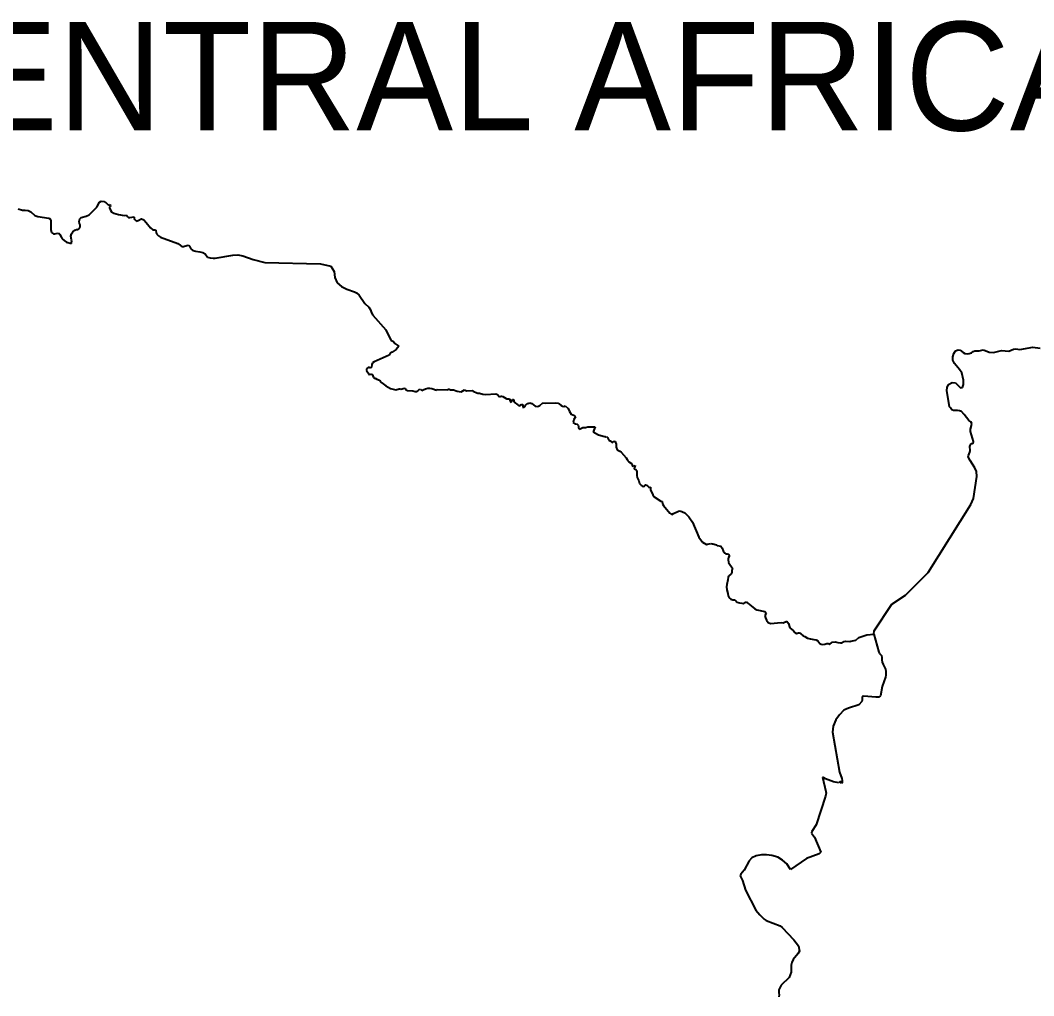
# Model space of a CAD drawing. Header units: metres. Extents: x 0 to 1325, y -1 to 773.
# Drawn here: x 721.92 to 751.27, y 335.6 to 363.85 of the extents above; entities that cross this region are included whole.
import ezdxf
from ezdxf.enums import TextEntityAlignment as Align

# ---------------------------------------------------------------- set-up
doc = ezdxf.new("R2010")
doc.units = ezdxf.units.M

msp = doc.modelspace()

# ---------------------------------------------------------------- linework, layer by layer
at = {"layer": 'SCORE'}
for points in [[(721.86, 358.388), (721.99, 358.348)], [(724, 358.288), (724.14, 358.438)], [(724.14, 358.438), (724.22, 358.578)], [(724.22, 358.578), (724.27, 358.608)], [(724.27, 358.608), (724.35, 358.598)], [(724.35, 358.598), (724.38, 358.578)], [(724.38, 358.578), (724.39, 358.578)], [(724.39, 358.578), (724.47, 358.508)], [(724.47, 358.508), (724.48, 358.508)], [(724.48, 358.508), (724.52, 358.518)], [(724.53, 358.458), (724.51, 358.448)], [(724.51, 358.448), (724.51, 358.418)], [(724.51, 358.418), (724.54, 358.348)], [(724.52, 358.518), (724.53, 358.508)], [(724.53, 358.508), (724.54, 358.478)], [(724.54, 358.478), (724.53, 358.458)], [(721.99, 358.348), (722.07, 358.348)], [(722.07, 358.348), (722.15, 358.338)], [(722.15, 358.338), (722.23, 358.298)], [(722.23, 358.298), (722.35, 358.198)], [(722.35, 358.198), (722.43, 358.168)], [(722.43, 358.168), (722.75, 358.118)], [(722.75, 358.118), (722.8, 358.088)], [(722.8, 358.088), (722.81, 358.038)], [(723.63, 358.018), (723.65, 358.098)], [(723.65, 358.098), (723.69, 358.138)], [(723.69, 358.138), (723.83, 358.178)], [(723.83, 358.178), (723.92, 358.218)], [(723.92, 358.218), (724, 358.288)], [(724.54, 358.348), (724.57, 358.298)], [(724.57, 358.298), (724.63, 358.268)], [(724.63, 358.268), (724.77, 358.228)], [(724.77, 358.228), (724.93, 358.198)], [(724.93, 358.198), (725, 358.208)], [(725, 358.208), (725.03, 358.168)], [(725.03, 358.168), (725.06, 358.138)], [(725.06, 358.138), (725.1, 358.138)], [(725.1, 358.138), (725.21, 358.158)], [(725.21, 358.158), (725.22, 358.138)], [(725.22, 358.138), (725.22, 358.108)], [(725.22, 358.108), (725.24, 358.078)], [(725.24, 358.078), (725.29, 358.028)], [(725.36, 358.058), (725.4, 358.078)], [(725.4, 358.078), (725.42, 358.098)], [(725.42, 358.098), (725.44, 358.098)], [(725.44, 358.098), (725.5, 358.068)], [(722.81, 358.038), (722.81, 357.788)], [(722.81, 357.788), (722.83, 357.708)], [(723.51, 357.768), (723.55, 357.788)], [(723.55, 357.788), (723.58, 357.788)], [(723.58, 357.788), (723.62, 357.808)], [(723.62, 357.808), (723.65, 357.838)], [(723.64, 357.968), (723.63, 358.018)], [(723.66, 357.928), (723.64, 357.968)], [(723.65, 357.838), (723.66, 357.888)], [(723.66, 357.888), (723.66, 357.928)], [(725.29, 358.028), (725.36, 358.058)], [(725.5, 358.068), (725.57, 357.998)], [(725.57, 357.998), (725.7, 357.838)], [(725.7, 357.838), (725.76, 357.778)], [(725.76, 357.778), (725.79, 357.778)], [(725.79, 357.778), (725.82, 357.778)], [(725.82, 357.778), (725.85, 357.768)], [(722.83, 357.708), (722.89, 357.668)], [(722.89, 357.668), (722.93, 357.668)], [(722.93, 357.668), (722.96, 357.678)], [(722.96, 357.678), (723, 357.688)], [(723, 357.688), (723.05, 357.678)], [(723.05, 357.678), (723.07, 357.648)], [(723.07, 357.648), (723.12, 357.558)], [(723.12, 357.558), (723.14, 357.518)], [(723.14, 357.518), (723.2, 357.468)], [(723.39, 357.598), (723.41, 357.668)], [(723.41, 357.488), (723.39, 357.598)], [(723.41, 357.668), (723.45, 357.728)], [(723.42, 357.458), (723.41, 357.488)], [(723.45, 357.728), (723.51, 357.768)], [(725.85, 357.768), (725.86, 357.698)], [(725.86, 357.698), (725.88, 357.658)], [(725.88, 357.658), (725.93, 357.608)], [(725.93, 357.608), (725.99, 357.568)], [(725.99, 357.568), (726.49, 357.388)], [(723.2, 357.468), (723.26, 357.428)], [(723.26, 357.428), (723.41, 357.388)], [(723.41, 357.418), (723.42, 357.458)], [(723.41, 357.388), (723.41, 357.418)], [(726.49, 357.388), (726.56, 357.338)], [(726.56, 357.338), (726.61, 357.288)], [(726.61, 357.288), (726.79, 357.338)], [(726.79, 357.338), (726.83, 357.308)], [(726.83, 357.308), (726.86, 357.228)], [(726.86, 357.228), (726.92, 357.178)], [(726.92, 357.178), (727, 357.168)], [(727, 357.168), (727.13, 357.148)], [(727.13, 357.148), (727.21, 357.128)], [(727.21, 357.128), (727.28, 357.088)], [(727.28, 357.088), (727.35, 356.988)], [(727.35, 356.988), (727.42, 356.968)], [(727.42, 356.968), (727.51, 356.958)], [(727.51, 356.958), (727.57, 356.958)], [(727.57, 356.958), (728.08, 357.048)], [(728.08, 357.048), (728.23, 357.058)], [(728.23, 357.058), (728.37, 357.028)], [(728.37, 357.028), (728.67, 356.918)], [(728.67, 356.918), (729.01, 356.838)], [(729.01, 356.838), (730.62, 356.798)], [(730.62, 356.798), (730.92, 356.728)], [(730.92, 356.728), (731.02, 356.578)], [(731.02, 356.578), (731.03, 356.398)], [(731.03, 356.398), (731.1, 356.248)], [(731.1, 356.248), (731.23, 356.138)], [(731.23, 356.138), (731.38, 356.058)], [(731.38, 356.058), (731.6, 355.988)], [(731.6, 355.988), (731.66, 355.958)], [(731.66, 355.958), (731.74, 355.888)], [(731.74, 355.888), (731.9, 355.648)], [(731.9, 355.648), (732.02, 355.538)], [(732.02, 355.538), (732.07, 355.468)], [(732.07, 355.468), (732.1, 355.378)], [(732.1, 355.378), (732.14, 355.308)], [(732.14, 355.308), (732.51, 354.888)], [(732.51, 354.888), (732.66, 354.588)], [(732.66, 354.588), (732.7, 354.568)], [(732.7, 354.568), (732.73, 354.548)], [(732.81, 354.318), (732.7, 354.238)], [(732.73, 354.548), (732.77, 354.488)], [(732.77, 354.488), (732.89, 354.408)], [(732.89, 354.408), (732.81, 354.318)], [(748.96, 354.198), (749.01, 354.278)], [(749.01, 354.278), (749.09, 354.308)], [(749.09, 354.308), (749.14, 354.298)], [(749.14, 354.298), (749.23, 354.228)], [(749.47, 354.218), (749.52, 354.258)], [(749.52, 354.258), (749.57, 354.278)], [(749.57, 354.278), (749.69, 354.278)], [(749.69, 354.278), (749.81, 354.308)], [(749.81, 354.308), (749.87, 354.288)], [(749.87, 354.288), (749.98, 354.238)], [(750.11, 354.228), (750.34, 354.288)], [(750.34, 354.288), (750.55, 354.268)], [(750.55, 354.268), (750.69, 354.328)], [(750.69, 354.328), (750.76, 354.338)], [(750.76, 354.338), (750.87, 354.318)], [(750.87, 354.318), (751.25, 354.378)], [(751.25, 354.378), (751.46, 354.358)], [(732.61, 354.148), (732.17, 353.958)], [(732.64, 354.208), (732.61, 354.148)], [(732.7, 354.238), (732.64, 354.208)], [(748.93, 354.098), (748.96, 354.198)], [(748.93, 354.008), (748.93, 354.098)], [(748.98, 353.908), (748.93, 354.008)], [(749.23, 354.228), (749.28, 354.198)], [(749.28, 354.198), (749.35, 354.188)], [(749.35, 354.188), (749.41, 354.198)], [(749.41, 354.198), (749.47, 354.218)], [(749.98, 354.238), (750.11, 354.228)], [(732.01, 353.808), (731.95, 353.758)], [(731.95, 353.758), (731.95, 353.708)], [(731.95, 353.708), (732.04, 353.578)], [(732.07, 353.778), (732.01, 353.808)], [(732.1, 353.808), (732.07, 353.778)], [(732.11, 353.878), (732.1, 353.808)], [(732.13, 353.928), (732.11, 353.878)], [(732.17, 353.958), (732.13, 353.928)], [(749.13, 353.738), (748.98, 353.908)], [(749.19, 353.638), (749.13, 353.738)], [(732.04, 353.578), (732.07, 353.598)], [(732.07, 353.598), (732.1, 353.598)], [(732.1, 353.598), (732.13, 353.578)], [(732.13, 353.578), (732.14, 353.548)], [(732.14, 353.548), (732.15, 353.508)], [(732.15, 353.508), (732.17, 353.488)], [(732.17, 353.488), (732.2, 353.488)], [(732.2, 353.488), (732.25, 353.458)], [(732.25, 353.458), (732.33, 353.428)], [(732.33, 353.428), (732.34, 353.418)], [(732.34, 353.418), (732.35, 353.388)], [(732.35, 353.388), (732.37, 353.368)], [(749.24, 353.428), (749.19, 353.638)], [(749.24, 353.298), (749.24, 353.428)], [(732.37, 353.368), (732.43, 353.318)], [(732.43, 353.318), (732.51, 353.258)], [(732.51, 353.258), (732.65, 353.188)], [(732.65, 353.188), (732.8, 353.148)], [(732.8, 353.148), (732.9, 353.178)], [(732.9, 353.178), (732.92, 353.178)], [(732.92, 353.178), (732.95, 353.168)], [(732.95, 353.168), (733.05, 353.198)], [(733.05, 353.198), (733.07, 353.188)], [(733.07, 353.188), (733.09, 353.148)], [(733.09, 353.148), (733.14, 353.128)], [(733.14, 353.128), (733.29, 353.118)], [(733.29, 353.118), (733.36, 353.098)], [(733.36, 353.098), (733.4, 353.098)], [(733.4, 353.098), (733.44, 353.118)], [(733.44, 353.118), (733.48, 353.158)], [(733.48, 353.158), (733.52, 353.168)], [(733.52, 353.168), (733.55, 353.128)], [(733.55, 353.128), (733.59, 353.148)], [(733.59, 353.148), (733.66, 353.178)], [(733.66, 353.178), (733.73, 353.198)], [(733.73, 353.198), (733.79, 353.198)], [(733.79, 353.198), (733.84, 353.188)], [(733.84, 353.188), (733.98, 353.138)], [(733.98, 353.138), (734.01, 353.158)], [(734.01, 353.158), (734.3, 353.148)], [(734.3, 353.148), (734.31, 353.158)], [(734.31, 353.158), (734.33, 353.168)], [(734.33, 353.168), (734.35, 353.168)], [(734.35, 353.168), (734.38, 353.148)], [(734.38, 353.148), (734.47, 353.148)], [(734.47, 353.148), (734.58, 353.108)], [(734.58, 353.108), (734.69, 353.088)], [(734.69, 353.088), (734.79, 353.148)], [(734.79, 353.148), (734.85, 353.118)], [(734.85, 353.118), (735.01, 353.128)], [(735.01, 353.128), (735.04, 353.108)], [(735.04, 353.108), (735.06, 353.098)], [(735.06, 353.098), (735.15, 353.058)], [(748.76, 353.128), (748.77, 353.218)], [(748.84, 352.658), (748.76, 353.128)], [(748.77, 353.218), (748.81, 353.298)], [(748.81, 353.298), (748.91, 353.358)], [(748.91, 353.358), (749.01, 353.348)], [(749.01, 353.348), (749.15, 353.208)], [(749.15, 353.208), (749.21, 353.218)], [(749.21, 353.218), (749.24, 353.298)], [(735.15, 353.058), (735.18, 353.048)], [(735.18, 353.048), (735.22, 353.048)], [(735.22, 353.048), (735.32, 353.018)], [(735.32, 353.018), (735.4, 353.008)], [(735.4, 353.008), (735.7, 353.028)], [(735.7, 353.028), (735.75, 353.008)], [(735.75, 353.008), (735.8, 352.948)], [(735.8, 352.948), (735.85, 352.968)], [(735.85, 352.968), (735.86, 352.968)], [(735.86, 352.968), (735.9, 352.958)], [(735.9, 352.958), (736, 352.898)], [(736, 352.898), (736.02, 352.888)], [(736.02, 352.888), (736.06, 352.888)], [(736.06, 352.888), (736.09, 352.888)], [(736.09, 352.888), (736.1, 352.858)], [(736.1, 352.858), (736.1, 352.838)], [(736.1, 352.838), (736.11, 352.818)], [(736.11, 352.818), (736.12, 352.798)], [(736.12, 352.798), (736.14, 352.788)], [(736.14, 352.788), (736.16, 352.808)], [(736.16, 352.808), (736.18, 352.868)], [(736.18, 352.868), (736.2, 352.868)], [(736.2, 352.868), (736.22, 352.858)], [(736.22, 352.858), (736.22, 352.838)], [(736.22, 352.838), (736.22, 352.818)], [(736.22, 352.818), (736.23, 352.788)], [(736.23, 352.788), (736.33, 352.708)], [(736.33, 352.708), (736.36, 352.688)], [(736.36, 352.688), (736.39, 352.698)], [(736.39, 352.698), (736.44, 352.718)], [(736.44, 352.718), (736.48, 352.718)], [(736.48, 352.718), (736.48, 352.708)], [(736.48, 352.708), (736.48, 352.678)], [(736.48, 352.678), (736.48, 352.648)], [(736.48, 352.648), (736.51, 352.638)], [(736.51, 352.638), (736.54, 352.658)], [(736.54, 352.658), (736.57, 352.708)], [(736.57, 352.708), (736.62, 352.748)], [(736.62, 352.748), (736.68, 352.768)], [(736.68, 352.768), (736.74, 352.748)], [(736.74, 352.748), (736.84, 352.678)], [(736.84, 352.678), (736.89, 352.668)], [(736.89, 352.668), (736.93, 352.678)], [(736.93, 352.678), (736.97, 352.698)], [(736.97, 352.698), (737.06, 352.768)], [(737.06, 352.768), (737.13, 352.758)], [(737.13, 352.758), (737.43, 352.768)], [(737.43, 352.768), (737.5, 352.758)], [(737.5, 352.758), (737.53, 352.738)], [(737.53, 352.738), (737.59, 352.698)], [(737.59, 352.698), (737.63, 352.678)], [(737.63, 352.678), (737.67, 352.668)], [(737.67, 352.668), (737.71, 352.688)], [(737.71, 352.688), (737.79, 352.608)], [(737.79, 352.608), (737.83, 352.518)], [(737.83, 352.518), (737.88, 352.438)], [(748.86, 352.628), (748.84, 352.658)], [(748.9, 352.568), (748.86, 352.628)], [(748.95, 352.548), (748.9, 352.568)], [(749.07, 352.548), (748.95, 352.548)], [(749.13, 352.538), (749.07, 352.548)], [(749.18, 352.518), (749.13, 352.538)], [(749.26, 352.428), (749.18, 352.518)], [(737.88, 352.438), (737.98, 352.408)], [(737.96, 352.288), (737.94, 352.198)], [(738, 352.368), (737.96, 352.288)], [(737.98, 352.408), (738, 352.368)], [(749.4, 352.258), (749.26, 352.428)], [(749.45, 352.218), (749.4, 352.258)], [(749.48, 352.168), (749.45, 352.218)], [(737.94, 352.198), (738, 352.158)], [(738, 352.158), (738.05, 352.148)], [(738.05, 352.148), (738.08, 352.128)], [(738.08, 352.128), (738.09, 352.088)], [(738.09, 352.088), (738.09, 352.048)], [(738.09, 352.048), (738.11, 352.008)], [(738.11, 352.008), (738.14, 352.018)], [(738.14, 352.018), (738.22, 352.058)], [(738.22, 352.058), (738.29, 352.058)], [(738.29, 352.058), (738.36, 352.078)], [(738.36, 352.078), (738.38, 352.078)], [(738.38, 352.078), (738.57, 352.078)], [(738.57, 352.078), (738.52, 351.928)], [(738.52, 351.928), (738.67, 351.848)], [(749.44, 352.008), (749.47, 352.118)], [(749.44, 351.938), (749.44, 352.008)], [(749.53, 351.648), (749.44, 351.938)], [(749.47, 352.118), (749.48, 352.168)], [(738.67, 351.848), (738.84, 351.798)], [(738.84, 351.798), (738.87, 351.778)], [(738.87, 351.778), (738.9, 351.798)], [(738.9, 351.798), (738.93, 351.768)], [(738.93, 351.768), (738.95, 351.728)], [(738.95, 351.728), (738.97, 351.688)], [(738.97, 351.688), (739.01, 351.668)], [(739.01, 351.668), (739.03, 351.668)], [(739.03, 351.668), (739.05, 351.628)], [(739.05, 351.628), (739.06, 351.618)], [(739.06, 351.618), (739.08, 351.628)], [(739.08, 351.628), (739.1, 351.648)], [(739.1, 351.648), (739.11, 351.648)], [(739.11, 351.648), (739.13, 351.658)], [(739.13, 351.658), (739.15, 351.648)], [(739.15, 351.648), (739.18, 351.578)], [(749.51, 351.598), (749.53, 351.628)], [(749.53, 351.628), (749.53, 351.648)], [(739.18, 351.578), (739.18, 351.488)], [(739.18, 351.488), (739.21, 351.408)], [(739.21, 351.408), (739.29, 351.368)], [(739.29, 351.368), (739.33, 351.338)], [(739.33, 351.338), (739.47, 351.178)], [(749.39, 351.248), (749.42, 351.338)], [(749.42, 351.508), (749.43, 351.538)], [(749.43, 351.388), (749.42, 351.508)], [(749.42, 351.338), (749.43, 351.388)], [(749.43, 351.538), (749.46, 351.588)], [(749.46, 351.588), (749.49, 351.588)], [(749.49, 351.588), (749.51, 351.598)], [(739.47, 351.178), (739.5, 351.128)], [(739.5, 351.128), (739.52, 351.088)], [(739.52, 351.088), (739.55, 351.058)], [(739.55, 351.058), (739.63, 351.018)], [(749.38, 351.208), (749.39, 351.248)], [(749.43, 351.098), (749.38, 351.208)], [(749.57, 350.888), (749.43, 351.098)], [(739.63, 351.018), (739.65, 350.978)], [(739.65, 350.978), (739.65, 350.948)], [(739.65, 350.948), (739.67, 350.938)], [(739.67, 350.938), (739.73, 350.958)], [(739.72, 350.898), (739.7, 350.888)], [(739.7, 350.888), (739.7, 350.858)], [(739.7, 350.858), (739.75, 350.838)], [(739.73, 350.958), (739.72, 350.908)], [(739.72, 350.908), (739.72, 350.898)], [(739.75, 350.838), (739.78, 350.798)], [(739.78, 350.798), (739.78, 350.668)], [(749.62, 350.778), (749.57, 350.888)], [(749.63, 350.638), (749.62, 350.778)], [(739.78, 350.668), (739.79, 350.608)], [(739.79, 350.608), (739.84, 350.508)], [(739.84, 350.508), (739.86, 350.438)], [(749.53, 349.998), (749.63, 350.638)], [(739.86, 350.438), (739.87, 350.428)], [(739.87, 350.428), (739.89, 350.408)], [(739.89, 350.408), (739.91, 350.388)], [(739.91, 350.388), (739.93, 350.378)], [(739.93, 350.378), (739.94, 350.368)], [(739.94, 350.368), (739.94, 350.358)], [(739.94, 350.358), (739.95, 350.358)], [(739.95, 350.358), (739.97, 350.348)], [(739.97, 350.348), (739.99, 350.358)], [(739.99, 350.358), (740.02, 350.398)], [(740.02, 350.398), (740.03, 350.398)], [(740.03, 350.398), (740.06, 350.388)], [(740.06, 350.388), (740.09, 350.368)], [(740.09, 350.368), (740.13, 350.328)], [(740.13, 350.328), (740.15, 350.318)], [(740.15, 350.318), (740.17, 350.328)], [(740.17, 350.328), (740.18, 350.328)], [(740.18, 350.328), (740.18, 350.308)], [(740.18, 350.308), (740.18, 350.258)], [(740.18, 350.258), (740.18, 350.248)], [(740.18, 350.248), (740.24, 350.108)], [(740.24, 350.108), (740.28, 350.048)], [(740.28, 350.048), (740.48, 349.918)], [(740.48, 349.918), (740.51, 349.908)], [(740.51, 349.908), (740.52, 349.848)], [(749.45, 349.828), (749.53, 349.998)], [(740.52, 349.848), (740.55, 349.798)], [(740.55, 349.798), (740.74, 349.578)], [(740.74, 349.578), (740.79, 349.538)], [(740.79, 349.538), (740.84, 349.568)], [(740.84, 349.568), (740.99, 349.628)], [(740.99, 349.628), (741.04, 349.638)], [(741.04, 349.638), (741.17, 349.588)], [(741.17, 349.588), (741.29, 349.468)], [(748.84, 348.838), (749.45, 349.828)], [(741.29, 349.468), (741.39, 349.318)], [(741.39, 349.318), (741.58, 348.878)], [(741.58, 348.878), (741.68, 348.738)], [(741.68, 348.738), (741.8, 348.668)], [(741.83, 348.678), (741.88, 348.688)], [(741.88, 348.688), (741.92, 348.698)], [(741.92, 348.698), (741.96, 348.688)], [(741.96, 348.688), (741.98, 348.688)], [(741.98, 348.688), (742.09, 348.658)], [(748.22, 347.858), (748.84, 348.838)], [(741.8, 348.668), (741.83, 348.678)], [(742.09, 348.658), (742.11, 348.638)], [(742.11, 348.638), (742.21, 348.618)], [(742.21, 348.618), (742.25, 348.558)], [(742.25, 348.558), (742.28, 348.488)], [(742.28, 348.488), (742.33, 348.418)], [(742.33, 348.418), (742.36, 348.398)], [(742.36, 348.398), (742.4, 348.398)], [(742.4, 348.398), (742.44, 348.388)], [(742.44, 348.388), (742.45, 348.348)], [(742.45, 348.318), (742.43, 348.268)], [(742.43, 348.268), (742.43, 348.228)], [(742.43, 348.228), (742.44, 348.148)], [(742.44, 348.148), (742.56, 347.958)], [(742.45, 348.348), (742.45, 348.318)], [(742.51, 347.818), (742.44, 347.748)], [(742.53, 347.858), (742.51, 347.818)], [(742.56, 347.958), (742.53, 347.928)], [(742.53, 347.928), (742.53, 347.908)], [(742.53, 347.908), (742.53, 347.878)], [(742.53, 347.878), (742.53, 347.858)], [(747.56, 347.198), (748.22, 347.858)], [(742.39, 347.508), (742.38, 347.438)], [(742.42, 347.648), (742.39, 347.508)], [(742.43, 347.718), (742.42, 347.648)], [(742.44, 347.748), (742.43, 347.718)], [(742.38, 347.438), (742.39, 347.358)], [(742.39, 347.358), (742.42, 347.248)], [(742.42, 347.248), (742.43, 347.178)], [(742.43, 347.178), (742.45, 347.118)], [(742.45, 347.118), (742.5, 347.088)], [(742.5, 347.088), (742.56, 347.068)], [(742.56, 347.068), (742.62, 347.068)], [(742.62, 347.068), (742.64, 347.048)], [(742.64, 347.048), (742.66, 347.028)], [(742.66, 347.028), (742.68, 346.998)], [(742.68, 346.998), (742.72, 346.988)], [(742.72, 346.988), (742.75, 346.978)], [(742.75, 346.978), (742.82, 346.968)], [(742.82, 346.968), (742.86, 346.958)], [(742.86, 346.958), (742.93, 346.998)], [(742.93, 346.998), (742.97, 347.008)], [(742.97, 347.008), (742.99, 346.978)], [(742.99, 346.978), (743, 346.968)], [(743, 346.968), (743.09, 346.888)], [(746.65, 346.168), (747.17, 346.938)], [(747.17, 346.938), (747.56, 347.198)], [(743.09, 346.888), (743.2, 346.808)], [(743.2, 346.808), (743.26, 346.778)], [(743.26, 346.778), (743.49, 346.728)], [(743.49, 346.728), (743.53, 346.678)], [(743.53, 346.678), (743.49, 346.608)], [(743.49, 346.608), (743.51, 346.548)], [(743.51, 346.548), (743.54, 346.478)], [(743.54, 346.478), (743.58, 346.408)], [(743.58, 346.408), (743.65, 346.378)], [(743.65, 346.378), (743.96, 346.408)], [(743.96, 346.408), (744.02, 346.398)], [(744.02, 346.398), (744.12, 346.448)], [(744.12, 346.448), (744.17, 346.378)], [(744.17, 346.378), (744.21, 346.258)], [(744.21, 346.258), (744.32, 346.168)], [(744.32, 346.168), (744.36, 346.118)], [(744.36, 346.118), (744.4, 346.088)], [(744.4, 346.088), (744.46, 346.108)], [(744.46, 346.108), (744.49, 346.108)], [(744.49, 346.108), (744.53, 346.078)], [(744.53, 346.078), (744.6, 346.018)], [(746.21, 345.978), (746.44, 346.048)], [(746.44, 346.048), (746.64, 346.068)], [(746.64, 346.068), (746.65, 346.168)], [(746.64, 346.068), (746.79, 345.548)], [(744.6, 346.018), (744.65, 345.998)], [(744.65, 345.998), (744.72, 345.958)], [(744.72, 345.958), (744.8, 345.938)], [(744.8, 345.938), (744.81, 345.938)], [(744.81, 345.938), (744.91, 345.918)], [(744.91, 345.918), (744.97, 345.908)], [(744.97, 345.908), (745.02, 345.878)], [(745.02, 345.878), (745.08, 345.798)], [(745.08, 345.798), (745.12, 345.778)], [(745.12, 345.778), (745.17, 345.768)], [(745.17, 345.768), (745.23, 345.778)], [(745.23, 345.778), (745.28, 345.798)], [(745.28, 345.798), (745.32, 345.798)], [(745.32, 345.798), (745.36, 345.768)], [(745.36, 345.768), (745.44, 345.838)], [(745.44, 345.838), (745.52, 345.848)], [(745.52, 345.848), (745.6, 345.828)], [(745.6, 345.828), (745.68, 345.818)], [(745.68, 345.818), (745.71, 345.818)], [(745.71, 345.818), (745.78, 345.858)], [(745.78, 345.858), (745.82, 345.868)], [(745.82, 345.868), (745.95, 345.858)], [(745.95, 345.858), (745.98, 345.868)], [(745.98, 345.868), (746.12, 345.898)], [(746.12, 345.898), (746.21, 345.978)], [(746.79, 345.548), (746.81, 345.508)], [(746.81, 345.508), (746.87, 345.448)], [(746.87, 345.448), (746.88, 345.398)], [(746.88, 345.398), (746.88, 345.328)], [(746.88, 345.328), (746.89, 345.258)], [(746.89, 345.258), (746.91, 345.188)], [(746.91, 345.188), (746.98, 345.058)], [(746.98, 345.058), (746.99, 344.988)], [(746.99, 344.878), (746.98, 344.828)], [(746.99, 344.988), (746.99, 344.878)], [(746.98, 344.828), (746.89, 344.558)], [(746.35, 344.278), (746.31, 344.268)], [(746.7, 344.248), (746.35, 344.278)], [(746.84, 344.288), (746.79, 344.248)], [(746.89, 344.558), (746.84, 344.288)], [(746.21, 344.028), (745.91, 343.928)], [(746.3, 344.118), (746.21, 344.028)], [(746.31, 344.158), (746.3, 344.118)], [(746.31, 344.268), (746.31, 344.158)], [(746.79, 344.248), (746.7, 344.248)], [(745.65, 343.738), (745.54, 343.588)], [(745.78, 343.868), (745.65, 343.738)], [(745.91, 343.928), (745.78, 343.868)], [(745.47, 343.408), (745.45, 343.228)], [(745.54, 343.588), (745.47, 343.408)], [(745.45, 343.228), (745.65, 342.078)], [(745.18, 341.918), (745.16, 341.928)], [(745.16, 341.928), (745.25, 341.518)], [(745.65, 342.078), (745.72, 341.888)], [(745.2, 341.908), (745.18, 341.918)], [(745.24, 341.878), (745.2, 341.908)], [(745.48, 341.798), (745.24, 341.878)], [(745.63, 341.768), (745.48, 341.798)], [(745.68, 341.808), (745.63, 341.768)], [(745.71, 341.748), (745.68, 341.808)], [(745.73, 341.768), (745.71, 341.748)], [(745.72, 341.888), (745.73, 341.828)], [(745.73, 341.828), (745.73, 341.768)], [(745.24, 341.378), (744.97, 340.548)], [(745.25, 341.428), (745.24, 341.378)], [(745.25, 341.518), (745.26, 341.468)], [(745.26, 341.468), (745.25, 341.428)], [(744.97, 340.548), (744.85, 340.358)], [(744.85, 340.358), (744.84, 340.308)], [(744.84, 340.308), (744.93, 340.188)], [(744.93, 340.188), (745.11, 339.758)], [(743.11, 339.588), (743.03, 339.508)], [(743.24, 339.648), (743.11, 339.588)], [(743.39, 339.678), (743.24, 339.648)], [(743.54, 339.678), (743.39, 339.678)], [(743.69, 339.658), (743.54, 339.678)], [(743.86, 339.608), (743.69, 339.658)], [(744, 339.528), (743.86, 339.608)], [(745.06, 339.708), (744.69, 339.568)], [(745.11, 339.758), (745.06, 339.708)], [(743.03, 339.508), (742.89, 339.238)], [(744.12, 339.418), (744, 339.528)], [(744.23, 339.258), (744.12, 339.418)], [(744.69, 339.568), (744.23, 339.258)], [(742.79, 339.118), (742.77, 339.078)], [(742.77, 339.078), (742.78, 339.048)], [(742.78, 339.048), (742.84, 338.938)], [(742.89, 339.238), (742.79, 339.118)], [(742.84, 338.938), (742.93, 338.658)], [(742.93, 338.658), (743.23, 338.078)], [(743.23, 338.078), (743.34, 337.938)], [(743.34, 337.938), (743.47, 337.818)], [(743.47, 337.818), (743.53, 337.778)], [(743.53, 337.778), (743.93, 337.618)], [(743.93, 337.618), (743.99, 337.578)], [(743.99, 337.578), (744.33, 337.218)], [(744.33, 337.218), (744.46, 337.048)], [(744.46, 337.048), (744.49, 336.888)], [(744.31, 336.648), (744.27, 336.558)], [(744.44, 336.808), (744.31, 336.648)], [(744.49, 336.888), (744.44, 336.808)], [(744.27, 336.558), (744.25, 336.488)], [(744.25, 336.488), (744.25, 336.278)], [(744.19, 336.128), (743.96, 335.908)], [(744.25, 336.278), (744.19, 336.128)], [(743.96, 335.908), (743.89, 335.768)], [(743.89, 335.768), (743.89, 335.678)], [(743.89, 335.678), (743.9, 335.628)], [(743.9, 335.628), (743.89, 335.568)]]:
    msp.add_lwpolyline(points, dxfattribs=at)

# ---------------------------------------------------------------- texts
at = {"layer": 'ENGRAVE'}
msp.add_text('CENTRAL AFRICAN REP.', height=3.145, dxfattribs=at).set_placement((742.29, 360.659), align=Align.CENTER)

doc.saveas('drawing.dxf')
